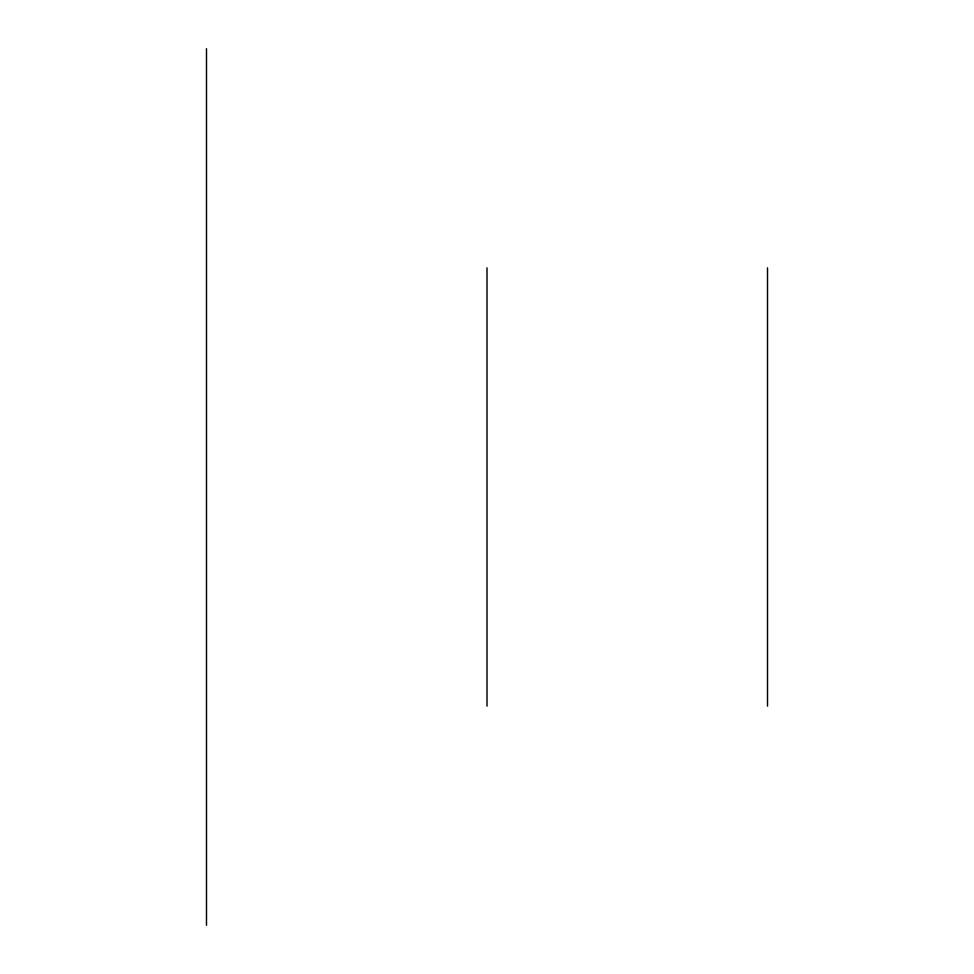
<?xml version="1.0" encoding="UTF-8"?>
<svg xmlns="http://www.w3.org/2000/svg" width="974" height="974" viewBox="0 0 974 974"><rect width="100%" height="100%" fill="white"/><g stroke="black" fill="none" stroke-linecap="round" stroke-linejoin="round"><path stroke-width="1.46" d="M767.512 267.85L767.512 706.15M487 267.85L487 706.15M206.488 48.7L206.488 925.3"/></g></svg>
